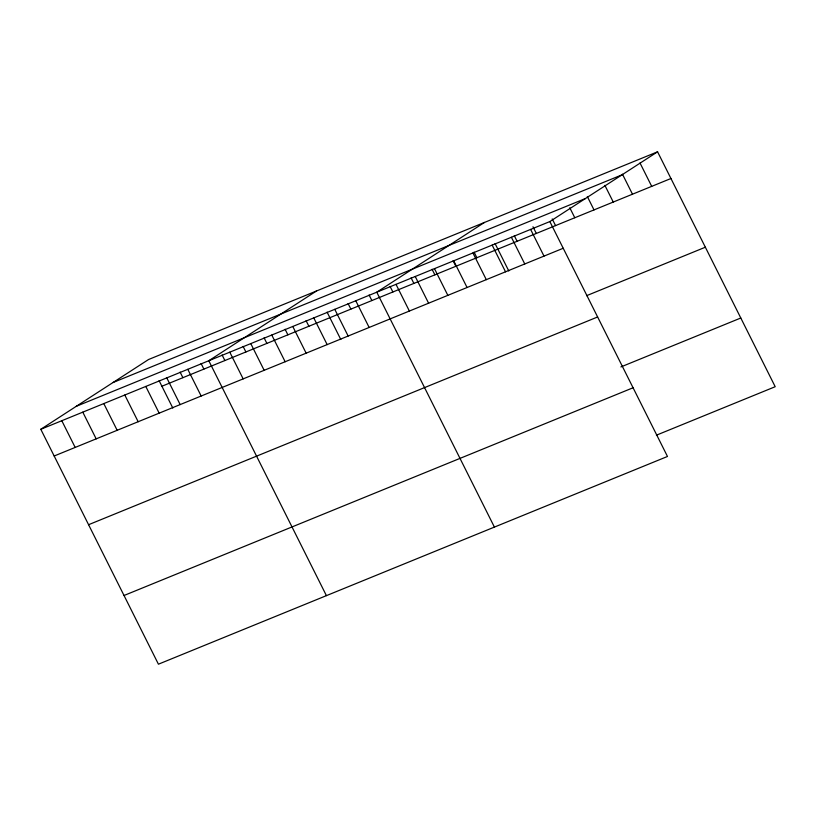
<?xml version="1.0" encoding="UTF-8"?>
<svg xmlns="http://www.w3.org/2000/svg" width="816" height="816" viewBox="0 0 816 816"><rect width="100%" height="100%" fill="white"/><g stroke="black" fill="none" stroke-linecap="round" stroke-linejoin="round"><path stroke-width="1.22" d="M657.574 151.807L549.851 221.564L667.478 456.47L158.426 664.193L40.8 429.287L148.522 359.53L657.574 151.807L775.2 386.713L656.421 435.183M316.506 290.986L208.784 360.743L326.42 595.649M484.49 222.431L376.768 292.189L494.404 527.095M112.975 382.551L622.016 174.828M76.347 406.276L585.398 198.543M40.8 429.287L549.851 221.564M161.894 386.243L670.946 178.51M54.172 456.001L563.224 248.268M586.571 295.688L705.35 247.217M88.577 524.708L597.628 316.975M620.884 366.935L740.795 318.005M124.022 595.496L633.073 387.763M640.009 162.986L651.709 186.364M622.455 174.175L632.482 194.208M604.891 185.365L613.255 202.052M587.336 196.554L594.017 209.906M569.772 207.733L574.79 217.75M552.218 218.923L555.563 225.604M532.981 226.766L536.326 233.447M530.614 229.408L543.997 256.122M514.315 235.732L517.099 241.291M511.387 237.252L524.759 263.966M495.077 243.576L508.786 270.953M492.16 245.106L505.532 271.81M474.086 252.144L476.87 257.713M472.923 252.95L486.305 279.664M453.696 260.804L467.068 287.507M453.084 260.712L455.869 266.281M434.469 268.648L447.841 295.351M432.082 269.28L434.877 274.849M415.232 276.491L428.604 303.205M411.091 277.848L413.875 283.417M396.005 284.345L409.377 311.049M390.089 286.426L392.873 291.985M369.087 294.994L371.882 300.553M355.776 300.757L369.148 327.471M348.095 303.562L350.88 309.121M334.774 309.325L348.146 336.039M327.094 312.13L340.802 339.507M313.772 317.893L327.155 344.607M306.092 320.698L308.887 326.257M292.781 326.461L306.153 353.175M285.1 329.266L287.885 334.835M271.779 335.029L285.151 361.743M264.098 337.834L266.883 343.403M250.787 343.607L264.16 370.311M243.097 346.402L245.891 351.971M229.786 352.175L243.158 378.879M222.105 354.97L224.89 360.539M201.103 363.538L203.888 369.107M187.792 369.311L201.164 396.015M180.112 372.106L182.896 377.675M166.79 377.879L180.163 404.583M159.11 380.674L172.819 408.051M145.789 386.447L159.171 413.161M124.797 395.015L138.169 421.729M103.795 403.583L117.167 430.297M82.793 412.151L96.176 438.865M61.802 420.719L75.174 447.433"/></g></svg>
